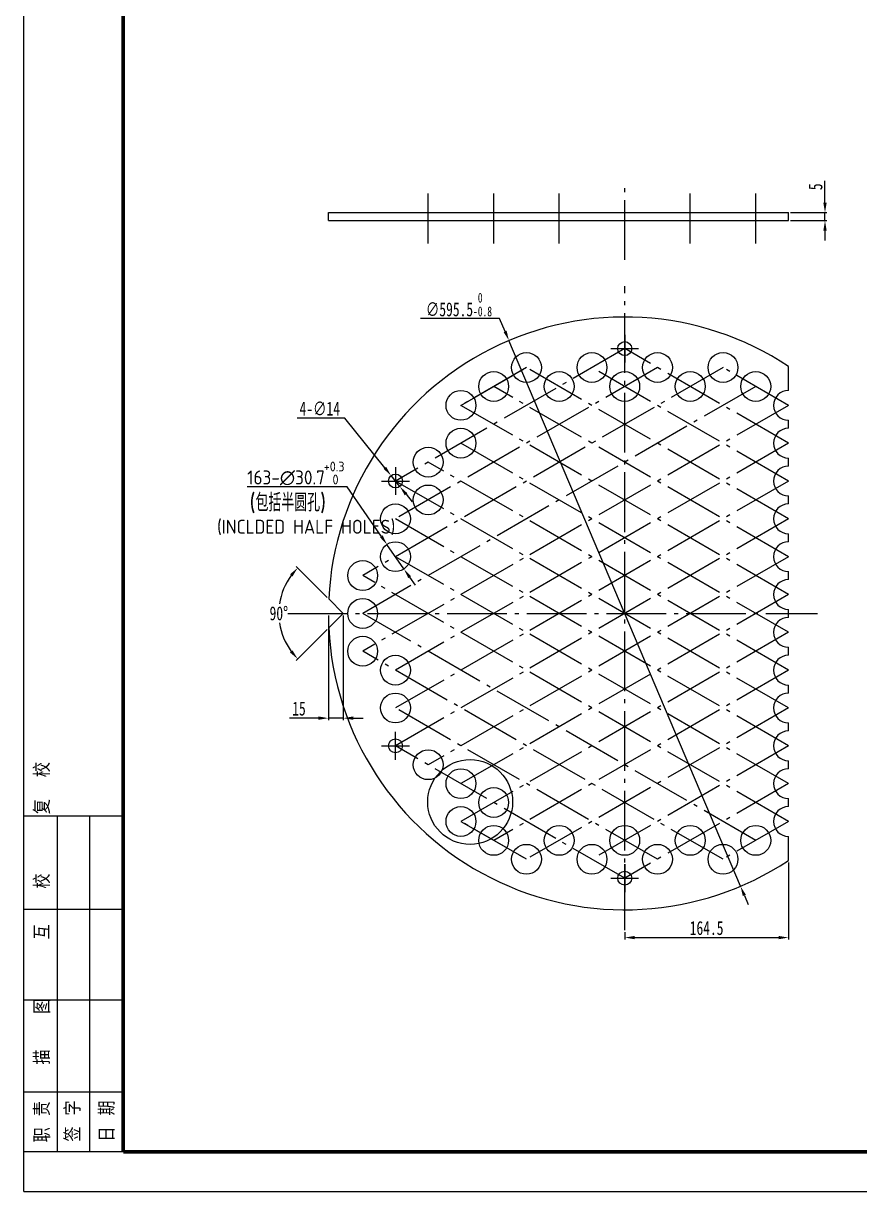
# Model space of a CAD drawing. Extents: x 3752 to 5058, y 2005 to 3221.
# Drawn here: x 4637.7 to 4847.8, y 2004.7 to 2298.1 of the extents above; entities that cross this region are included whole.
import ezdxf

# ---------------------------------------------------------------- set-up
doc = ezdxf.new("R2010")
doc.units = 0
doc.linetypes.add('CENTER', pattern=[20, 15, -2, 1, -2])
doc.layers.get('0').update_dxf_attribs({"linetype": 'CONTINUOUS'})
doc.layers.get('Defpoints').update_dxf_attribs({"linetype": 'CONTINUOUS'})
for name, color, linetype in [('1', 7, 'CONTINUOUS'), ('2', 1, 'CONTINUOUS'), ('3', 2, 'CENTER')]:
    doc.layers.add(name, color=color, linetype=linetype)
doc.styles.add('ACISOTS', font='isocp.shx', dxfattribs={"height": 1, "bigfont": 'gbcbig.shx'})
doc.styles.add('H5', font='romans.shx', dxfattribs={"width": 0.75, "bigfont": 'hz5.shx'})
doc.styles.add('HZ5', font='GungsuhChe.ttf', dxfattribs={"width": 0.75})
doc.dimstyles.new('4', dxfattribs={"dimtxt": 3.5, "dimasz": 2.5, "dimexe": 0.5, "dimexo": 0.5, "dimtad": 1, "dimdec": 0, "dimlfac": 4, "dimzin": 0, "dimdsep": 46, "dimtxsty": 'HZ5', "dimcen": 0, "dimadec": 0, "dimazin": 0, "dimtfac": 0.857143, "dimtdec": 0, "dimtmove": 0, "dimatfit": 0, "dimfxl": 0, "dimtvp": 1.5, "dimtolj": 1, "dimtzin": 0, "dimarcsym": 0})
doc.dimstyles.new('副本4', dxfattribs={"dimtxt": 3.5, "dimasz": 2.5, "dimexe": 0.5, "dimexo": 0.5, "dimtad": 1, "dimtih": 1, "dimtoh": 1, "dimdec": 0, "dimlfac": 4, "dimzin": 0, "dimdsep": 46, "dimtxsty": 'HZ5', "dimcen": 0, "dimadec": 0, "dimazin": 0, "dimtfac": 0.857143, "dimtdec": 0, "dimtmove": 0, "dimatfit": 0, "dimfxl": 0, "dimtvp": 1.5, "dimtolj": 1, "dimtzin": 0, "dimarcsym": 0})

# ---------------------------------------------------------------- blocks, each defined once
blk = doc.blocks.new('*D112')
at = {"layer": '1', "color": 0, "lineweight": -2}
for p, q in [((4757.34, 2223.97), (4737.5, 2223.97)), ((4758.71, 2220.74), (4757.34, 2223.97)), ((4817.83, 2081.39), (4759.68, 2218.44)), ((4818.81, 2079.09), (4819.78, 2076.79))]:
    blk.add_line(p, q, dxfattribs=at)
at = {"layer": '1', "color": 0}
for points in [[(4759.09, 2220.9), (4758.32, 2220.58), (4759.68, 2218.44)], [(4819.19, 2079.25), (4818.42, 2078.92), (4817.83, 2081.39)]]:
    blk.add_solid(points, dxfattribs=at)
at = {"layer": 'Defpoints', "color": 0}
for p in [(4759.68, 2218.44), (4817.83, 2081.39)]:
    blk.add_point(p, dxfattribs=at)
at = {"layer": '1', "color": 0, "insert": (4747.11, 2227.45), "char_height": 3.5, "attachment_point": 5, "style": 'HZ5'}
blk.add_mtext('\\A1;\\A0;∅595.5{\\H2.450000;\\S 0^ -0.8;}', dxfattribs=at)
blk = doc.blocks.new('WSJTO4')
for p, q in [((0.16, 84.28), (-24.93, 84.28)), ((-16.46, 84.28), (-16.46, -0.03)), ((-8.31, 84.28), (-8.31, -0.03)), ((0.16, 60.84), (-24.93, 60.84)), ((0.16, 38.06), (-24.93, 38.06)), ((0.16, 14.95), (-24.93, 14.95)), ((0.16, -0.03), (-24.93, -0.03))]:
    blk.add_line(p, q)
at = {"style": 'H5'}
for s, p in [('职 责   描   图     互   校     复  校', (-18.19, 2.35)), ('签 字', (-10.49, 2.54)), ('日 期', (-1.94, 2.54))]:
    blk.add_text(s, height=4, rotation=90, dxfattribs=at).set_placement(p)
blk = doc.blocks.new('*D113')
at = {"layer": '1', "color": 0, "lineweight": -2}
for p, q in [((4714.06, 2153.93), (4706.27, 2161.71)), ((4714.06, 2145.9), (4706.27, 2138.12))]:
    blk.add_line(p, q, dxfattribs=at)
for start, end in [(143.8585, 171.5623), (188.4377, 216.1415)]:
    blk.add_arc((4718.07, 2149.91), 16.19, start, end, dxfattribs=at)
at = {"layer": '1', "color": 0}
for points in [[(4704.68, 2159.73), (4705.31, 2159.19), (4706.62, 2161.36)], [(4705.31, 2140.64), (4704.68, 2140.1), (4706.62, 2138.47)]]:
    blk.add_solid(points, dxfattribs=at)
at = {"layer": 'Defpoints', "color": 0}
for p in [(4702.43, 2154.1), (4714.41, 2153.57), (4718.07, 2149.91), (4718.07, 2149.91), (4714.41, 2146.25)]:
    blk.add_point(p, dxfattribs=at)
at = {"layer": '1', "color": 0, "insert": (4701.88, 2149.91), "char_height": 3.5, "attachment_point": 5, "style": 'HZ5'}
blk.add_mtext('\\A1;90°', dxfattribs=at)
blk = doc.blocks.new('*D114')
at = {"color": 0, "linetype": 'ByBlock'}
for p, q in [((4714.32, 2149.41), (4714.32, 2123.11)), ((4718.07, 2149.41), (4718.07, 2123.11)), ((4711.82, 2123.61), (4704.57, 2123.61)), ((4718.07, 2123.61), (4714.32, 2123.61)), ((4720.57, 2123.61), (4723.07, 2123.61))]:
    blk.add_line(p, q, dxfattribs=at)
for points in [[(4711.82, 2124.03), (4711.82, 2123.19), (4714.32, 2123.61)], [(4720.57, 2124.03), (4720.57, 2123.19), (4718.07, 2123.61)]]:
    blk.add_solid(points, dxfattribs=at)
at = {"layer": 'Defpoints', "color": 0, "linetype": 'ByBlock'}
for p in [(4714.32, 2149.91), (4718.07, 2149.91), (4714.32, 2123.61)]:
    blk.add_point(p, dxfattribs=at)
at = {"color": 0, "linetype": 'ByBlock', "insert": (4706.94, 2125.99), "char_height": 3.5, "attachment_point": 5, "style": 'HZ5'}
blk.add_mtext('\\A1;15', dxfattribs=at)
blk = doc.blocks.new('*D115')
at = {"layer": '1', "color": 0, "lineweight": -2}
for p, q in [((4718.47, 2198.98), (4706.47, 2198.98)), ((4728.5, 2186.48), (4718.47, 2198.98)), ((4732.26, 2181.8), (4730.07, 2184.53)), ((4733.83, 2179.85), (4735.39, 2177.9))]:
    blk.add_line(p, q, dxfattribs=at)
at = {"layer": '1', "color": 0}
for points in [[(4728.83, 2186.74), (4728.18, 2186.22), (4730.07, 2184.53)], [(4734.15, 2180.11), (4733.5, 2179.59), (4732.26, 2181.8)]]:
    blk.add_solid(points, dxfattribs=at)
at = {"layer": 'Defpoints', "color": 0}
for p in [(4730.07, 2184.53), (4732.26, 2181.8)]:
    blk.add_point(p, dxfattribs=at)
at = {"layer": '1', "color": 0, "insert": (4712.16, 2201.35), "char_height": 3.5, "attachment_point": 5, "style": 'HZ5'}
blk.add_mtext('\\A1;4-∅14', dxfattribs=at)
blk = doc.blocks.new('*D116')
at = {"layer": '1', "color": 0, "lineweight": -2}
for p, q in [((4829.89, 2087.38), (4829.89, 2068)), ((4788.76, 2069.85), (4788.76, 2068)), ((4791.26, 2068.5), (4827.39, 2068.5))]:
    blk.add_line(p, q, dxfattribs=at)
at = {"layer": '1', "color": 0}
for points in [[(4791.26, 2068.92), (4791.26, 2068.09), (4788.76, 2068.5)], [(4827.39, 2068.92), (4827.39, 2068.09), (4829.89, 2068.5)]]:
    blk.add_solid(points, dxfattribs=at)
at = {"layer": 'Defpoints', "color": 0}
for p in [(4829.89, 2087.88), (4788.76, 2070.35), (4829.89, 2068.5)]:
    blk.add_point(p, dxfattribs=at)
at = {"layer": '1', "color": 0, "insert": (4809.32, 2070.88), "char_height": 3.5, "attachment_point": 5, "style": 'HZ5'}
blk.add_mtext('\\A1;164.5', dxfattribs=at)
blk = doc.blocks.new('*D117')
at = {"layer": '1', "color": 0, "lineweight": -2}
for p, q in [((4839.05, 2253.06), (4839.05, 2258.56)), ((4830.39, 2250.56), (4839.55, 2250.56)), ((4839.05, 2248.56), (4839.05, 2250.56)), ((4830.39, 2248.56), (4839.55, 2248.56)), ((4839.05, 2246.06), (4839.05, 2243.56))]:
    blk.add_line(p, q, dxfattribs=at)
at = {"layer": '1', "color": 0}
for points in [[(4838.64, 2253.06), (4839.47, 2253.06), (4839.05, 2250.56)], [(4838.64, 2246.06), (4839.47, 2246.06), (4839.05, 2248.56)]]:
    blk.add_solid(points, dxfattribs=at)
at = {"layer": 'Defpoints', "color": 0}
for p in [(4829.89, 2250.56), (4839.05, 2250.56), (4829.89, 2248.56)]:
    blk.add_point(p, dxfattribs=at)
at = {"layer": '1', "color": 0, "insert": (4836.68, 2257.06), "char_height": 3.5, "attachment_point": 5, "rotation": 90, "style": 'HZ5'}
blk.add_mtext('\\A1;5', dxfattribs=at)

msp = doc.modelspace()

# ---------------------------------------------------------------- linework, layer by layer
at = {"layer": '1'}
for p, q in [((4637.796, 2004.696), (4637.796, 2598.696)), ((4637.796, 2004.696), (4637.796, 2598.696)), ((4719.007, 2181.689), (4693.936, 2181.689)), ((4727.603, 2169.299), (4719.007, 2181.689)), ((4733.303, 2161.083), (4729.028, 2167.245)), ((4734.728, 2159.029), (4736.153, 2156.974)), ((4637.796, 2004.696), (5057.796, 2004.696))]:
    msp.add_line(p, q, dxfattribs=at)
msp.add_circle((4749.931, 2102.551), 10.652, dxfattribs=at)
for points in [[(4727.945, 2169.536), (4727.26, 2169.061), (4729.028, 2167.245)], [(4735.07, 2159.266), (4734.386, 2158.791), (4733.303, 2161.083)]]:
    msp.add_solid(points, dxfattribs=at)
at = {"layer": '2'}
for p, q in [((4714.319, 2250.563), (4829.892, 2250.563)), ((4714.319, 2248.563), (4714.319, 2250.563)), ((4829.892, 2248.563), (4829.892, 2250.563)), ((4714.319, 2248.563), (4829.892, 2248.563)), ((4829.892, 2205.914), (4829.892, 2211.952)), ((4829.892, 2196.414), (4829.892, 2198.414)), ((4829.892, 2186.914), (4829.892, 2188.914)), ((4829.892, 2177.414), (4829.892, 2179.414)), ((4829.892, 2167.914), (4829.892, 2169.914)), ((4829.892, 2158.414), (4829.892, 2160.414)), ((4718.069, 2149.914), (4714.409, 2153.574)), ((4829.892, 2148.914), (4829.892, 2150.914)), ((4718.069, 2149.914), (4714.409, 2146.254)), ((4829.892, 2139.414), (4829.892, 2141.414)), ((4829.892, 2129.914), (4829.892, 2131.914)), ((4829.892, 2120.414), (4829.892, 2122.414)), ((4829.892, 2110.914), (4829.892, 2112.914)), ((4829.892, 2101.414), (4829.892, 2103.414)), ((4829.892, 2087.875), (4829.892, 2093.914))]:
    msp.add_line(p, q, dxfattribs=at)
at = {"layer": '2', "const_width": 0.9}
for points in [[(4662.796, 2014.696), (4662.796, 2588.696)], [(4662.796, 2014.696), (5047.796, 2014.696)]]:
    msp.add_lwpolyline(points, dxfattribs=at)
at = {"layer": '2'}
for centre, radius in [((4788.756, 2216.414), 1.75), ((4764.074, 2211.664), 3.75), ((4780.529, 2211.664), 3.75), ((4796.983, 2211.664), 3.75), ((4813.438, 2211.664), 3.75), ((4755.847, 2206.914), 3.75), ((4772.302, 2206.914), 3.75), ((4788.756, 2206.914), 3.75), ((4805.211, 2206.914), 3.75), ((4821.665, 2206.914), 3.75), ((4747.62, 2202.164), 3.75), ((4747.62, 2192.664), 3.75), ((4739.393, 2187.914), 3.75), ((4731.165, 2183.164), 1.75), ((4739.393, 2178.414), 3.75), ((4731.165, 2173.664), 3.75), ((4731.165, 2164.164), 3.75), ((4722.938, 2159.414), 3.75), ((4722.938, 2149.914), 3.75), ((4722.938, 2140.414), 3.75), ((4731.165, 2135.664), 3.75), ((4731.165, 2126.164), 3.75), ((4731.165, 2116.664), 1.75), ((4739.393, 2111.914), 3.75), ((4747.62, 2107.164), 3.75), ((4755.847, 2102.414), 3.75), ((4747.62, 2097.664), 3.75), ((4755.847, 2092.914), 3.75), ((4772.302, 2092.914), 3.75), ((4788.756, 2092.914), 3.75), ((4805.211, 2092.914), 3.75), ((4821.665, 2092.914), 3.75), ((4764.074, 2088.164), 3.75), ((4780.529, 2088.164), 3.75), ((4796.983, 2088.164), 3.75), ((4813.438, 2088.164), 3.75), ((4788.756, 2083.414), 1.75)]:
    msp.add_circle(centre, radius, dxfattribs=at)
for centre, radius, start, end in [((4788.756, 2149.914), 74.438, 56.45254, 177.18173), ((4829.892, 2202.164), 3.75, 90, 270), ((4829.892, 2192.664), 3.75, 90, 270), ((4829.892, 2183.164), 3.75, 90, 270), ((4829.892, 2173.664), 3.75, 90, 270), ((4829.892, 2164.164), 3.75, 90, 270), ((4829.892, 2154.664), 3.75, 90, 270), ((4829.892, 2145.164), 3.75, 90, 270), ((4788.756, 2149.914), 74.438, 182.81827, 303.54746), ((4829.892, 2135.664), 3.75, 90, 270), ((4829.892, 2126.164), 3.75, 90, 270), ((4829.892, 2116.664), 3.75, 90, 270), ((4829.892, 2107.164), 3.75, 90, 270), ((4829.892, 2097.664), 3.75, 90, 270)]:
    msp.add_arc(centre, radius, start, end, dxfattribs=at)
at = {"layer": '3'}
for p, q in [((4788.756, 2238.68), (4788.756, 2257.951)), ((4739.393, 2242.855), (4739.393, 2255.381)), ((4755.847, 2242.855), (4755.847, 2255.381)), ((4772.302, 2242.855), (4772.302, 2255.381)), ((4805.211, 2242.855), (4805.211, 2255.381)), ((4821.665, 2242.855), (4821.665, 2255.381)), ((4788.756, 2070.35), (4788.756, 2232.085)), ((4788.756, 2219.914), (4788.756, 2212.914)), ((4788.756, 2216.414), (4731.165, 2183.164)), ((4785.256, 2216.414), (4792.256, 2216.414)), ((4829.892, 2192.664), (4788.756, 2216.414)), ((4813.438, 2211.664), (4722.938, 2159.414)), ((4796.983, 2211.664), (4731.165, 2173.664)), ((4747.62, 2202.164), (4764.074, 2211.664)), ((4764.074, 2211.664), (4747.62, 2202.164)), ((4829.892, 2173.664), (4764.074, 2211.664)), ((4829.892, 2183.164), (4780.529, 2211.664)), ((4829.892, 2202.164), (4813.438, 2211.664)), ((4821.665, 2206.914), (4722.938, 2149.914)), ((4829.892, 2164.164), (4755.847, 2206.914)), ((4829.892, 2202.164), (4722.938, 2140.414)), ((4829.892, 2154.664), (4747.62, 2202.164)), ((4829.892, 2192.664), (4731.165, 2135.664)), ((4829.892, 2145.164), (4747.62, 2192.664)), ((4731.165, 2186.664), (4731.165, 2179.664)), ((4829.892, 2135.664), (4739.393, 2187.914)), ((4727.665, 2183.164), (4734.665, 2183.164)), ((4829.892, 2126.164), (4731.165, 2183.164)), ((4829.892, 2183.164), (4731.165, 2126.164)), ((4829.892, 2116.664), (4731.165, 2173.664)), ((4829.892, 2173.664), (4731.165, 2116.664)), ((4829.892, 2107.164), (4731.165, 2164.164)), ((4829.892, 2164.164), (4739.393, 2111.914)), ((4829.892, 2097.664), (4722.938, 2159.414)), ((4829.892, 2154.664), (4747.62, 2107.164)), ((4704.164, 2149.914), (4837.155, 2149.914)), ((4821.665, 2092.914), (4722.938, 2149.914)), ((4829.892, 2145.164), (4747.62, 2097.664)), ((4813.438, 2088.164), (4722.938, 2140.414)), ((4829.892, 2135.664), (4755.847, 2092.914)), ((4796.983, 2088.164), (4731.165, 2126.164)), ((4829.892, 2126.164), (4764.074, 2088.164)), ((4731.165, 2113.164), (4731.165, 2120.164)), ((4727.665, 2116.664), (4734.665, 2116.664)), ((4788.756, 2083.414), (4731.165, 2116.664)), ((4829.892, 2116.664), (4780.529, 2088.164)), ((4829.892, 2107.164), (4788.756, 2083.414)), ((4747.62, 2097.664), (4764.074, 2088.164)), ((4764.074, 2088.164), (4747.62, 2097.664)), ((4829.892, 2097.664), (4813.438, 2088.164)), ((4788.756, 2079.914), (4788.756, 2086.914)), ((4788.756, 2086.914), (4788.756, 2079.914)), ((4785.256, 2083.414), (4792.256, 2083.414))]:
    msp.add_line(p, q, dxfattribs=at)

# ---------------------------------------------------------------- block references
at = {"layer": '1'}
msp.add_blockref('WSJTO4', (4662.64, 2014.724), dxfattribs=at)

# ---------------------------------------------------------------- texts
at = {"layer": '1', "style": 'ACISOTS'}
for s, height, p in [('163-∅30.7', 3.5, (4693.936, 2182.314)), ('+0.3', 2.45, (4713.175, 2185.58)), (' 0', 2.45, (4713.966, 2182.314)), ('(包括半圆孔)', 4.5, (4694.523, 2175.515)), ('(INCLDED HALF HOLES)', 3.5, (4686.371, 2169.93))]:
    msp.add_text(s, height=height, dxfattribs=at).set_placement(p)

# ---------------------------------------------------------------- dimensions: what is measured, and where the dimension line sits
at = {"layer": '1'}
dim = msp.add_linear_dim(base=(4839.053, 2250.563), p1=(4829.892, 2248.563), p2=(4829.892, 2250.563), angle=90, text='5', dimstyle='4', override={"dimtxsty": 'ACISOTS'}, dxfattribs=at)
dim.commit()
dim.dimension.update_dxf_attribs({"geometry": '*D117', "text_midpoint": (4836.678, 2257.063)})
for p1, p2, text, override, picture, middle in [((4817.831, 2081.389), (4759.682, 2218.438), '\\A0;∅595.5{\\H2.450000;\\S 0^ -0.8;}', {"dimdec": 1, "dimtxsty": 'ACISOTS'}, '*D112', (4747.107, 2223.968)), ((4732.261, 2181.799), (4730.07, 2184.528), '4-<>', {"dimtxsty": 'ACISOTS'}, '*D115', (4712.157, 2198.976))]:
    dim = msp.add_diameter_dim_2p(p1=p1, p2=p2, text=text, dimstyle='副本4', override=override, dxfattribs=at)
    dim.commit()
    dim.dimension.update_dxf_attribs({"geometry": picture, "text_midpoint": middle, "dimtype": 163})
dim = msp.add_angular_dim_2l(base=(4702.434, 2154.103), line1=((4718.069, 2149.914), (4714.409, 2153.574)), line2=((4718.069, 2149.914), (4714.409, 2146.254)), dimstyle='副本4', override={"dimtxsty": 'ACISOTS'}, dxfattribs=at)
dim.commit()
dim.dimension.update_dxf_attribs({"geometry": '*D113', "text_midpoint": (4701.883, 2149.914)})
for base, p1, p2, override, picture, middle in [((4714.319, 2123.611), (4718.069, 2149.914), (4714.319, 2149.914), {"dimtxsty": 'ACISOTS'}, '*D114', (4706.944, 2125.986)), ((4829.892, 2068.502), (4788.756, 2070.35), (4829.892, 2087.875), {"dimdec": 1, "dimtxsty": 'ACISOTS'}, '*D116', (4809.324, 2070.877))]:
    dim = msp.add_linear_dim(base=base, p1=p1, p2=p2, dimstyle='4', override=override, dxfattribs=at)
    dim.commit()
    dim.dimension.update_dxf_attribs({"geometry": picture, "text_midpoint": middle})

doc.saveas('drawing.dxf')
